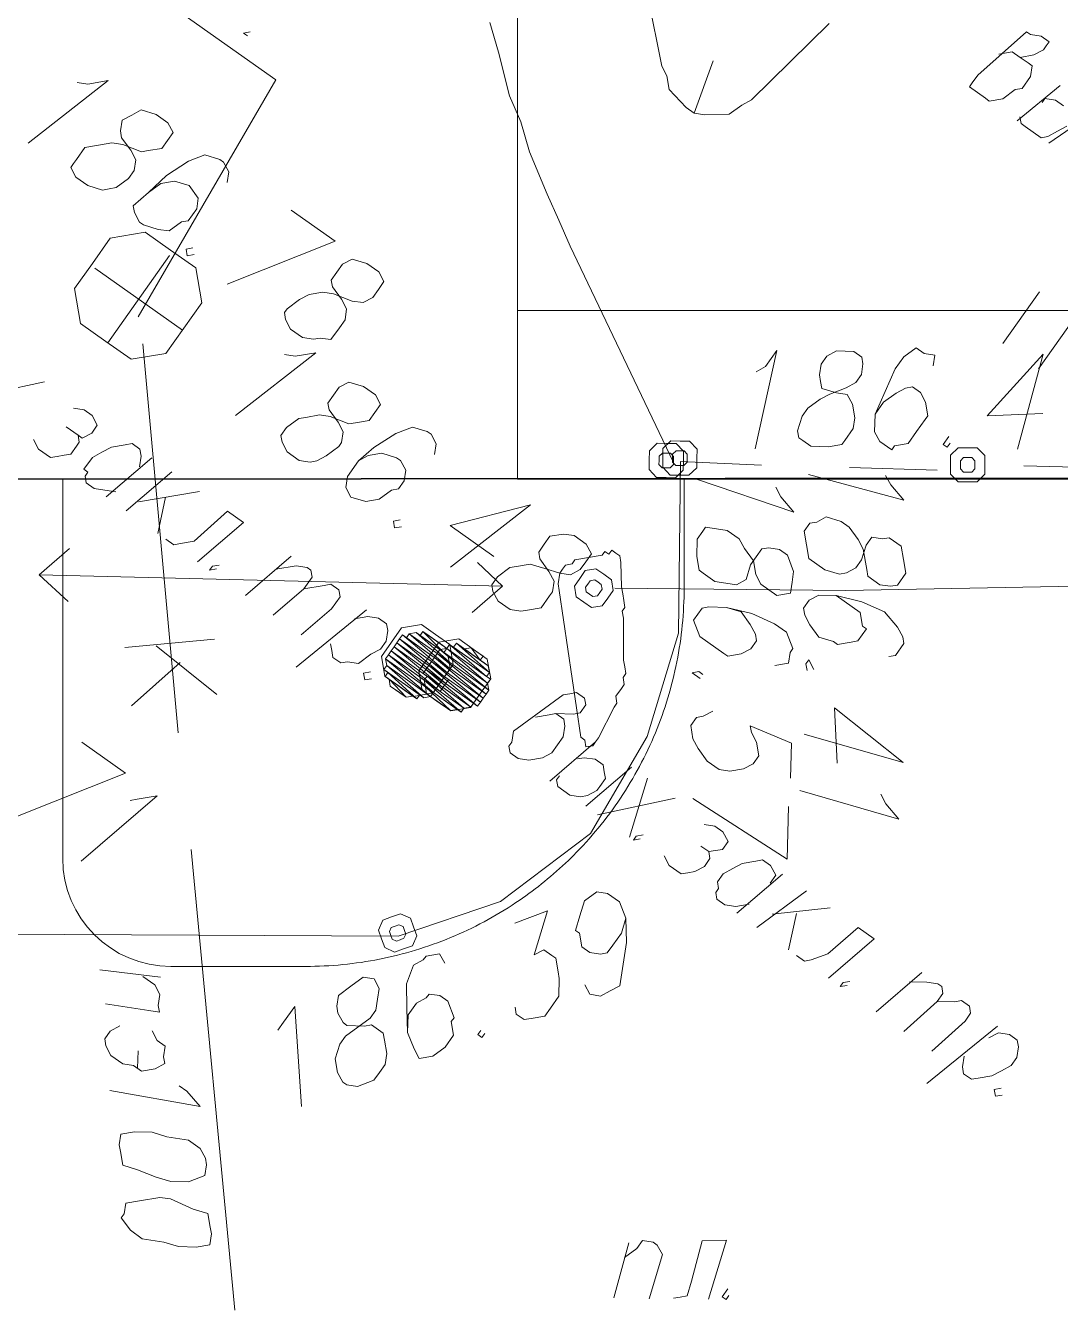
# Model space of a CAD drawing. Header units: millimetres. Extents: x -45570 to 57695, y -24100 to 57483.
# Drawn here: x 8291 to 17859, y -13389 to -1506 of the extents above; entities that cross this region are included whole.
import ezdxf

# ---------------------------------------------------------------- set-up
doc = ezdxf.new("R2010")
doc.units = ezdxf.units.MM
for name, color, linetype, lineweight in [('A-FLOR', 8, 'Continuous', 9), ('НВК_ГП', 8, 'Continuous', 18), ('НВК_граница', 6, 'Continuous', 35), ('НВК_топо', 9, 'Continuous', 9)]:
    doc.layers.add(name, color=color, linetype=linetype, lineweight=lineweight)

# ---------------------------------------------------------------- blocks, each defined once
blk = doc.blocks.new('ТОПО')
at = {"layer": 'НВК_граница'}
for p, q in [((-5154, -5708), (23846, -5689)), ((23846, -5689), (-5154, -5708))]:
    blk.add_line(p, q, dxfattribs=at)
at = {"layer": 'НВК_топо'}
for p, q in [((10311, -1799), (6080, 1195)), ((14173, -1881), (13669, 684)), ((12663, -1752), (12583, -1475)), ((15722, -1487), (15002, -2192)), ((10368, -1563), (10305, -1574)), ((10305, -1574), (10342, -1600)), ((17545, -1563), (17097, -1963)), ((17582, -1589), (17545, -1563)), ((17682, -1604), (17582, -1589)), ((17755, -1656), (17682, -1604)), ((17729, -1693), (17755, -1656)), ((12765, -2155), (12663, -1752)), ((17290, -1768), (17415, -1747)), ((17415, -1747), (17489, -1799)), ((17489, -1799), (17614, -1777)), ((17614, -1777), (17703, -1730)), ((17703, -1730), (17729, -1693)), ((10605, -2007), (10311, -1799)), ((14220, -1970), (14173, -1881)), ((14473, -2315), (14649, -1832)), ((17562, -1851), (17489, -1799)), ((17599, -1877), (17562, -1851)), ((17584, -1976), (17599, -1877)), ((9054, -2014), (8313, -2594)), ((8866, -2046), (9054, -2014)), ((9331, -4198), (10605, -2007)), ((14242, -2096), (14220, -1970)), ((17097, -1963), (17045, -2036)), ((17506, -2087), (17584, -1976)), ((8766, -2031), (8866, -2046)), ((14400, -2263), (14242, -2096)), ((17045, -2036), (17019, -2073)), ((17019, -2073), (17092, -2125)), ((17092, -2125), (17166, -2177)), ((17328, -2182), (17443, -2097)), ((17443, -2097), (17506, -2087)), ((17857, -2059), (17460, -2386)), ((12870, -2395), (12765, -2155)), ((14913, -2240), (14798, -2324)), ((15002, -2192), (14913, -2240)), ((17166, -2177), (17202, -2203)), ((17202, -2203), (17328, -2182)), ((17690, -2217), (17716, -2180)), ((17716, -2180), (17815, -2195)), ((17815, -2195), (17889, -2247)), ((9271, -2333), (9182, -2380)), ((9360, -2285), (9271, -2333)), ((9496, -2327), (9360, -2285)), ((9606, -2405), (9496, -2327)), ((14473, -2315), (14400, -2263)), ((14573, -2330), (14473, -2315)), ((14798, -2324), (14573, -2330)), ((17497, -2412), (17486, -2349)), ((18188, -2293), (17754, -2594)), ((9182, -2380), (9167, -2480)), ((9167, -2480), (9177, -2543)), ((9602, -2567), (9654, -2494)), ((9654, -2494), (9606, -2405)), ((12950, -2673), (12870, -2395)), ((17534, -2438), (17497, -2412)), ((17607, -2490), (17534, -2438)), ((17681, -2542), (17607, -2490)), ((17832, -2483), (17744, -2531)), ((17921, -2436), (17832, -2483)), ((8837, -2633), (8963, -2612)), ((8963, -2612), (9088, -2590)), ((9088, -2590), (9188, -2606)), ((9177, -2543), (9262, -2658)), ((9188, -2606), (9361, -2673)), ((9550, -2641), (9602, -2567)), ((17744, -2531), (17681, -2542)), ((8759, -2744), (8837, -2633)), ((9262, -2658), (9309, -2747)), ((9361, -2673), (9424, -2662)), ((9424, -2662), (9550, -2641)), ((9948, -2702), (9797, -2760)), ((10085, -2743), (9948, -2702)), ((13114, -3065), (12950, -2673)), ((8707, -2817), (8733, -2781)), ((8755, -2906), (8707, -2817)), ((8733, -2781), (8759, -2744)), ((9294, -2846), (9242, -2920)), ((9309, -2747), (9294, -2846)), ((9797, -2760), (9593, -2892)), ((10121, -2769), (10085, -2743)), ((10169, -2858), (10121, -2769)), ((8865, -2984), (8755, -2906)), ((9242, -2920), (9127, -3004)), ((9593, -2892), (9426, -3050)), ((9541, -2966), (9426, -3050)), ((9666, -2944), (9541, -2966)), ((9803, -2985), (9666, -2944)), ((10154, -2958), (10169, -2858)), ((9001, -3026), (8865, -2984)), ((9064, -3015), (9001, -3026)), ((9127, -3004), (9064, -3015)), ((9426, -3050), (9285, -3171)), ((9887, -3100), (9803, -2985)), ((13220, -3306), (13114, -3065)), ((9285, -3171), (9296, -3234)), ((9794, -3310), (9872, -3200)), ((9872, -3200), (9887, -3100)), ((9296, -3234), (9343, -3323)), ((9343, -3323), (9380, -3349)), ((9616, -3405), (9731, -3321)), ((9731, -3321), (9794, -3310)), ((10747, -3212), (11152, -3498)), ((13326, -3546), (13220, -3306)), ((9380, -3349), (9516, -3390)), ((9516, -3390), (9616, -3405)), ((9837, -3562), (9774, -3572)), ((11152, -3498), (10153, -3896)), ((14283, -5548), (13326, -3546)), ((9622, -3631), (9050, -4440)), ((9774, -3572), (9785, -3635)), ((9785, -3635), (9848, -3624)), ((11309, -3665), (11221, -3713)), ((11446, -3706), (11309, -3665)), ((8931, -3749), (9741, -4322)), ((11169, -3786), (11117, -3860)), ((11221, -3713), (11169, -3786)), ((11556, -3784), (11446, -3706)), ((11604, -3873), (11556, -3784)), ((11117, -3860), (11127, -3923)), ((11552, -3947), (11604, -3873)), ((10709, -4124), (10824, -4039)), ((10824, -4039), (10913, -3992)), ((10913, -3992), (11038, -3970)), ((11038, -3970), (11138, -3985)), ((11127, -3923), (11212, -4037)), ((11138, -3985), (11311, -4053)), ((11212, -4037), (11259, -4126)), ((11411, -4068), (11500, -4020)), ((11500, -4020), (11552, -3947)), ((17328, -4445), (17666, -3967)), ((10683, -4160), (10709, -4124)), ((11259, -4126), (11244, -4226)), ((11311, -4053), (11411, -4068)), ((10694, -4223), (10683, -4160)), ((10741, -4312), (10694, -4223)), ((11244, -4226), (11192, -4300)), ((17659, -4679), (17997, -4201)), ((10852, -4390), (10741, -4312)), ((10951, -4405), (10852, -4390)), ((11014, -4395), (10951, -4405)), ((11114, -4410), (11014, -4395)), ((11192, -4300), (11114, -4410)), ((9700, -8047), (9374, -4449)), ((15238, -4512), (15037, -5419)), ((15133, -4659), (15238, -4512)), ((15788, -4515), (15699, -4562)), ((15950, -4519), (15788, -4515)), ((16526, -4485), (16411, -4570)), ((16600, -4538), (16526, -4485)), ((10973, -4531), (10231, -5111)), ((10685, -4548), (10784, -4563)), ((10784, -4563), (10973, -4531)), ((15699, -4562), (15647, -4636)), ((16024, -4571), (15950, -4519)), ((16034, -4634), (16024, -4571)), ((16411, -4570), (16333, -4680)), ((16699, -4553), (16600, -4538)), ((16684, -4652), (16699, -4553)), ((17700, -4543), (17184, -5116)), ((17463, -5424), (17700, -4543)), ((15045, -4707), (15133, -4659)), ((15647, -4636), (15631, -4736)), ((15631, -4736), (15642, -4798)), ((15967, -4808), (16019, -4734)), ((16019, -4734), (16034, -4634)), ((16333, -4680), (16240, -4890)), ((8464, -4799), (7747, -4954)), ((11189, -4850), (11137, -4923)), ((11278, -4802), (11189, -4850)), ((11414, -4843), (11278, -4802)), ((11525, -4922), (11414, -4843)), ((15642, -4798), (15653, -4861)), ((15653, -4861), (15789, -4903)), ((15727, -4913), (15878, -4855)), ((15878, -4855), (15967, -4808)), ((16428, -4858), (16340, -4905)), ((16491, -4847), (16428, -4858)), ((16565, -4899), (16491, -4847)), ((11137, -4923), (11085, -4997)), ((11572, -5010), (11525, -4922)), ((15523, -5045), (15638, -4961)), ((15638, -4961), (15727, -4913)), ((15789, -4903), (15889, -4918)), ((15889, -4918), (15937, -5007)), ((16240, -4890), (16147, -5100)), ((16225, -4990), (16147, -5100)), ((16340, -4905), (16225, -4990)), ((16612, -4988), (16565, -4899)), ((16634, -5114), (16612, -4988)), ((8733, -5044), (8832, -5059)), ((8832, -5059), (8906, -5111)), ((10881, -5129), (11007, -5107)), ((11007, -5107), (11106, -5122)), ((11085, -4997), (11096, -5060)), ((11096, -5060), (11180, -5175)), ((11468, -5158), (11520, -5084)), ((11520, -5084), (11572, -5010)), ((15471, -5119), (15523, -5045)), ((15937, -5007), (15958, -5132)), ((16147, -5100), (16142, -5263)), ((17184, -5116), (17697, -5093)), ((8776, -5295), (8665, -5217)), ((8953, -5200), (8901, -5274)), ((8906, -5111), (8953, -5200)), ((10651, -5297), (10703, -5224)), ((10703, -5224), (10818, -5139)), ((10818, -5139), (10881, -5129)), ((11106, -5122), (11280, -5190)), ((11180, -5175), (11228, -5263)), ((11280, -5190), (11342, -5179)), ((11342, -5179), (11468, -5158)), ((11867, -5219), (11715, -5277)), ((12003, -5260), (11867, -5219)), ((15429, -5255), (15471, -5119)), ((15958, -5132), (15943, -5232)), ((16530, -5261), (16608, -5150)), ((16608, -5150), (16634, -5114)), ((8409, -5423), (8362, -5334)), ((8776, -5295), (8786, -5358)), ((8812, -5321), (8776, -5295)), ((8901, -5274), (8812, -5321)), ((10662, -5360), (10651, -5297)), ((11228, -5263), (11212, -5363)), ((11715, -5277), (11511, -5409)), ((12040, -5286), (12003, -5260)), ((12087, -5375), (12040, -5286)), ((15440, -5318), (15429, -5255)), ((15477, -5344), (15440, -5318)), ((15551, -5396), (15477, -5344)), ((15865, -5342), (15839, -5379)), ((15943, -5232), (15865, -5342)), ((16142, -5263), (16190, -5351)), ((16452, -5371), (16530, -5261)), ((16829, -5307), (16776, -5380)), ((8520, -5501), (8409, -5423)), ((8760, -5395), (8708, -5468)), ((8786, -5358), (8760, -5395)), ((8908, -5499), (8996, -5451)), ((8996, -5451), (9085, -5404)), ((9085, -5404), (9211, -5382)), ((9211, -5382), (9274, -5372)), ((9274, -5372), (9347, -5424)), ((9347, -5424), (9358, -5487)), ((10710, -5449), (10662, -5360)), ((10820, -5527), (10710, -5449)), ((11186, -5400), (11071, -5484)), ((11212, -5363), (11186, -5400)), ((11511, -5409), (11370, -5530)), ((11585, -5461), (11459, -5482)), ((11721, -5502), (11585, -5461)), ((12072, -5474), (12087, -5375)), ((15713, -5401), (15551, -5396)), ((15839, -5379), (15713, -5401)), ((16190, -5351), (16300, -5430)), ((16300, -5430), (16326, -5393)), ((16326, -5393), (16452, -5371)), ((16776, -5380), (16813, -5406)), ((16813, -5406), (16839, -5369)), ((8583, -5490), (8520, -5501)), ((8646, -5479), (8583, -5490)), ((8708, -5468), (8646, -5479)), ((8829, -5609), (8908, -5499)), ((9458, -5502), (9035, -5865)), ((9358, -5487), (9343, -5586)), ((10920, -5542), (10820, -5527)), ((10982, -5532), (10920, -5542)), ((11071, -5484), (10982, -5532)), ((11370, -5530), (11266, -5677)), ((11459, -5482), (11370, -5530)), ((11758, -5528), (11721, -5502)), ((11805, -5617), (11758, -5528)), ((14346, -5538), (14327, -7125)), ((15096, -5571), (14346, -5538)), ((18334, -5599), (17521, -5576)), ((8866, -5635), (8829, -5609)), ((8840, -5672), (8866, -5635)), ((8851, -5735), (8840, -5672)), ((9642, -5632), (9219, -5995)), ((11266, -5677), (11251, -5777)), ((11790, -5717), (11805, -5617)), ((16412, -5895), (15531, -5658)), ((16720, -5616), (15908, -5594)), ((16243, -5666), (16291, -5754)), ((8925, -5787), (8851, -5735)), ((9024, -5802), (8925, -5787)), ((9124, -5818), (9024, -5802)), ((9899, -5814), (9334, -5911)), ((11251, -5777), (11298, -5866)), ((11560, -5885), (11675, -5801)), ((11675, -5801), (11738, -5790)), ((11738, -5790), (11790, -5717)), ((15396, -6005), (14504, -5705)), ((15227, -5775), (15275, -5864)), ((16291, -5754), (16412, -5895)), ((9585, -5868), (9513, -6204)), ((11298, -5866), (11435, -5907)), ((11435, -5907), (11560, -5885)), ((12959, -5937), (12216, -6129)), ((12218, -6516), (12959, -5937)), ((15275, -5864), (15396, -6005)), ((10157, -5996), (9849, -6275)), ((10304, -6101), (10157, -5996)), ((15606, -6098), (15695, -6050)), ((15695, -6050), (15831, -6092)), ((9881, -6464), (10304, -6101)), ((11755, -6078), (11692, -6089)), ((11692, -6089), (11703, -6152)), ((11703, -6152), (11766, -6141)), ((12216, -6129), (12621, -6415)), ((14553, -6181), (14579, -6144)), ((14579, -6144), (14679, -6160)), ((14679, -6160), (14779, -6175)), ((14779, -6175), (14889, -6253)), ((15491, -6182), (15543, -6109)), ((15543, -6109), (15606, -6098)), ((15831, -6092), (15905, -6144)), ((15905, -6144), (15989, -6259)), ((9660, -6308), (9587, -6256)), ((9723, -6297), (9660, -6308)), ((9849, -6275), (9723, -6297)), ((13139, -6229), (13087, -6303)), ((13265, -6208), (13139, -6229)), ((13364, -6223), (13265, -6208)), ((13475, -6301), (13364, -6223)), ((14497, -6417), (14501, -6255)), ((14501, -6255), (14553, -6181)), ((14889, -6253), (14937, -6342)), ((15513, -6308), (15491, -6182)), ((15989, -6259), (16037, -6348)), ((16115, -6237), (16063, -6311)), ((16215, -6252), (16115, -6237)), ((16277, -6242), (16215, -6252)), ((16388, -6320), (16277, -6242)), ((8415, -6586), (8696, -6343)), ((10745, -6413), (10323, -6776)), ((13087, -6303), (13035, -6377)), ((13035, -6377), (13046, -6439)), ((13370, -6448), (13622, -6405)), ((13470, -6464), (13522, -6390)), ((13522, -6390), (13475, -6301)), ((13622, -6405), (13648, -6369)), ((13648, -6369), (13685, -6395)), ((13685, -6395), (13711, -6358)), ((13711, -6358), (13747, -6384)), ((13747, -6384), (13784, -6410)), ((13784, -6410), (13795, -6473)), ((14937, -6342), (15021, -6457)), ((15099, -6346), (15047, -6420)), ((15162, -6336), (15099, -6346)), ((15261, -6351), (15162, -6336)), ((15335, -6403), (15261, -6351)), ((15393, -6555), (15335, -6403)), ((15534, -6434), (15513, -6308)), ((16063, -6311), (16022, -6447)), ((16037, -6348), (16069, -6536)), ((16409, -6445), (16388, -6320)), ((10018, -6505), (9991, -6542)), ((9991, -6542), (10054, -6531)), ((10080, -6495), (10018, -6505)), ((10604, -6534), (10793, -6502)), ((10793, -6502), (10893, -6517)), ((10893, -6517), (10929, -6543)), ((12701, -6692), (12469, -6473)), ((12653, -6604), (12768, -6519)), ((12768, -6519), (12831, -6509)), ((12831, -6509), (12957, -6487)), ((12957, -6487), (13093, -6528)), ((13046, -6439), (13130, -6554)), ((13093, -6528), (13230, -6570)), ((13230, -6570), (13256, -6533)), ((13256, -6533), (13282, -6496)), ((13282, -6496), (13344, -6485)), ((13344, -6485), (13370, -6448)), ((13418, -6537), (13470, -6464)), ((13795, -6473), (13801, -6698)), ((14518, -6543), (14497, -6417)), ((14995, -6494), (14954, -6630)), ((15047, -6420), (14995, -6494)), ((15021, -6457), (15042, -6583)), ((15608, -6486), (15534, -6434)), ((15681, -6538), (15608, -6486)), ((15969, -6521), (15881, -6568)), ((16022, -6447), (15969, -6521)), ((16431, -6571), (16409, -6445)), ((8683, -6831), (8415, -6586)), ((8415, -6586), (12701, -6692)), ((10940, -6606), (10862, -6716)), ((10929, -6543), (10940, -6606)), ((12601, -6677), (12653, -6604)), ((13130, -6554), (13177, -6643)), ((13177, -6643), (13162, -6743)), ((13214, -6669), (13230, -6570)), ((13230, -6570), (13329, -6585)), ((13329, -6585), (13418, -6537)), ((14555, -6569), (14518, -6543)), ((14665, -6647), (14555, -6569)), ((14765, -6662), (14665, -6647)), ((14954, -6630), (14865, -6678)), ((15042, -6583), (15090, -6671)), ((15378, -6654), (15393, -6555)), ((15818, -6579), (15681, -6538)), ((15881, -6568), (15818, -6579)), ((16069, -6536), (16080, -6599)), ((16080, -6599), (16190, -6677)), ((16353, -6681), (16431, -6571)), ((10862, -6716), (10580, -6959)), ((10862, -6716), (11050, -6684)), ((11050, -6684), (11113, -6673)), ((11113, -6673), (11187, -6725)), ((11187, -6725), (11198, -6788)), ((12701, -6692), (12419, -6935)), ((12612, -6740), (12601, -6677)), ((12660, -6829), (12612, -6740)), ((13162, -6743), (13136, -6780)), ((13225, -6732), (13214, -6669)), ((13425, -8088), (13225, -6732)), ((13738, -6709), (15876, -6731)), ((13801, -6698), (13812, -6761)), ((13812, -6761), (13823, -6824)), ((14865, -6678), (14765, -6662)), ((15090, -6671), (15163, -6723)), ((15163, -6723), (15237, -6776)), ((15237, -6776), (15363, -6754)), ((15363, -6754), (15378, -6654)), ((15876, -6731), (18003, -6690)), ((16190, -6677), (16290, -6692)), ((16290, -6692), (16353, -6681)), ((11198, -6788), (11120, -6899)), ((12770, -6907), (12660, -6829)), ((13058, -6890), (12932, -6911)), ((13136, -6780), (13058, -6890)), ((13833, -6887), (13807, -6923)), ((13823, -6824), (13833, -6887)), ((14609, -6883), (14546, -6894)), ((14771, -6888), (14609, -6883)), ((15007, -6944), (14771, -6888)), ((14908, -6929), (14771, -6888)), ((15536, -6821), (15484, -6895)), ((15625, -6774), (15536, -6821)), ((15787, -6778), (15625, -6774)), ((16023, -6835), (15787, -6778)), ((15934, -6882), (15787, -6778)), ((16008, -6934), (15934, -6882)), ((16233, -6928), (16023, -6835)), ((11444, -6908), (10792, -7440)), ((11120, -6899), (10838, -7141)), ((11330, -6992), (11455, -6970)), ((11455, -6970), (11555, -6986)), ((11555, -6986), (11628, -7038)), ((12870, -6922), (12770, -6907)), ((12932, -6911), (12870, -6922)), ((13807, -6923), (13818, -6986)), ((13818, -6986), (13820, -7374)), ((14546, -6894), (14468, -7004)), ((14468, -7004), (14526, -7156)), ((14992, -7044), (14908, -6929)), ((15217, -7038), (15007, -6944)), ((15484, -6895), (15495, -6958)), ((15495, -6958), (15542, -7047)), ((16029, -7060), (16008, -6934)), ((16354, -7069), (16233, -6928)), ((11639, -7101), (11624, -7200)), ((11628, -7038), (11639, -7101)), ((11838, -7131), (11901, -7120)), ((12195, -7329), (11901, -7120)), ((11901, -7120), (11938, -7146)), ((12195, -7329), (11901, -7120)), ((11901, -7120), (12195, -7329)), ((11901, -7120), (12195, -7329)), ((12195, -7329), (11901, -7120)), ((12195, -7329), (11901, -7120)), ((11901, -7120), (12206, -7391)), ((11901, -7120), (12206, -7391)), ((11938, -7146), (11964, -7110)), ((12185, -7266), (11964, -7110)), ((11964, -7110), (12001, -7136)), ((12185, -7266), (11964, -7110)), ((11964, -7110), (12159, -7303)), ((11964, -7110), (12159, -7303)), ((14327, -7125), (14038, -8080)), ((15040, -7133), (14992, -7044)), ((15328, -7116), (15217, -7038)), ((15386, -7267), (15328, -7116)), ((15542, -7047), (15627, -7161)), ((15988, -7197), (16066, -7086)), ((16066, -7086), (16029, -7060)), ((16402, -7158), (16354, -7069)), ((10036, -7181), (9209, -7258)), ((10059, -7694), (9497, -7241)), ((11121, -7286), (11110, -7223)), ((11624, -7200), (11572, -7274)), ((11697, -7252), (11723, -7215)), ((11723, -7215), (11749, -7179)), ((12165, -7528), (11723, -7215)), ((12202, -7554), (11723, -7215)), ((11723, -7215), (12202, -7554)), ((12202, -7554), (11723, -7215)), ((11723, -7215), (12165, -7528)), ((12202, -7554), (11723, -7215)), ((11723, -7215), (12176, -7591)), ((11723, -7215), (12176, -7591)), ((11749, -7179), (11776, -7142)), ((12191, -7491), (11749, -7179)), ((12191, -7491), (11749, -7179)), ((11749, -7179), (12165, -7528)), ((11749, -7179), (12165, -7528)), ((11812, -7168), (11776, -7142)), ((11776, -7142), (12217, -7454)), ((12217, -7454), (11776, -7142)), ((11776, -7142), (12191, -7491)), ((11776, -7142), (12191, -7491)), ((11812, -7168), (11838, -7131)), ((12217, -7454), (11812, -7168)), ((12217, -7454), (11812, -7168)), ((11812, -7168), (12217, -7454)), ((12217, -7454), (11812, -7168)), ((12206, -7391), (11838, -7131)), ((12206, -7391), (11838, -7131)), ((11838, -7131), (12206, -7391)), ((11838, -7131), (12206, -7391)), ((12206, -7391), (11838, -7131)), ((12206, -7391), (11838, -7131)), ((11838, -7131), (12217, -7454)), ((11838, -7131), (12217, -7454)), ((12159, -7303), (11938, -7146)), ((12159, -7303), (11938, -7146)), ((11938, -7146), (12195, -7329)), ((11938, -7146), (12195, -7329)), ((12148, -7240), (12001, -7136)), ((12001, -7136), (12038, -7162)), ((12148, -7240), (12001, -7136)), ((12001, -7136), (12185, -7266)), ((12001, -7136), (12185, -7266)), ((12111, -7214), (12038, -7162)), ((12038, -7162), (12074, -7188)), ((12148, -7240), (12038, -7162)), ((12038, -7162), (12148, -7240)), ((12148, -7240), (12038, -7162)), ((12038, -7162), (12111, -7214)), ((12148, -7240), (12038, -7162)), ((12038, -7162), (12148, -7240)), ((12038, -7162), (12148, -7240)), ((12074, -7188), (12111, -7214)), ((12111, -7214), (12148, -7240)), ((12148, -7240), (12148, -7240)), ((12185, -7266), (12148, -7240)), ((12185, -7266), (12211, -7229)), ((12248, -7255), (12211, -7229)), ((12211, -7229), (12579, -7489)), ((12579, -7489), (12211, -7229)), ((12211, -7229), (12553, -7526)), ((12211, -7229), (12553, -7526)), ((12248, -7255), (12274, -7218)), ((12568, -7427), (12274, -7218)), ((12274, -7218), (12310, -7244)), ((12568, -7427), (12274, -7218)), ((12274, -7218), (12579, -7489)), ((12274, -7218), (12579, -7489)), ((12531, -7401), (12310, -7244)), ((12310, -7244), (12347, -7270)), ((12531, -7401), (12310, -7244)), ((12310, -7244), (12568, -7427)), ((12310, -7244), (12568, -7427)), ((14526, -7156), (14600, -7208)), ((14600, -7208), (14747, -7312)), ((14998, -7269), (15050, -7195)), ((15050, -7195), (15040, -7133)), ((15627, -7161), (15763, -7203)), ((15763, -7203), (15800, -7229)), ((15800, -7229), (15925, -7207)), ((15925, -7207), (15988, -7197)), ((16335, -7331), (16413, -7221)), ((16413, -7221), (16402, -7158)), ((11132, -7349), (11121, -7286)), ((11206, -7401), (11132, -7349)), ((11483, -7321), (11368, -7406)), ((11572, -7274), (11483, -7321)), ((11619, -7363), (11645, -7326)), ((12061, -7675), (11619, -7363)), ((12061, -7675), (11619, -7363)), ((11619, -7363), (12061, -7675)), ((11619, -7363), (12061, -7675)), ((12061, -7675), (11619, -7363)), ((12061, -7675), (11619, -7363)), ((11619, -7363), (12035, -7712)), ((11619, -7363), (12035, -7712)), ((11630, -7425), (11619, -7363)), ((11645, -7326), (11671, -7289)), ((12124, -7664), (11645, -7326)), ((12087, -7638), (11645, -7326)), ((11645, -7326), (12087, -7638)), ((12087, -7638), (11645, -7326)), ((11645, -7326), (12124, -7664)), ((12087, -7638), (11645, -7326)), ((11645, -7326), (12061, -7675)), ((11645, -7326), (12061, -7675)), ((11671, -7289), (11697, -7252)), ((12150, -7628), (11671, -7289)), ((12150, -7628), (11671, -7289)), ((11671, -7289), (12124, -7664)), ((11671, -7289), (12124, -7664)), ((12176, -7591), (11697, -7252)), ((12176, -7591), (11697, -7252)), ((11697, -7252), (12176, -7591)), ((11697, -7252), (12176, -7591)), ((12176, -7591), (11697, -7252)), ((12176, -7591), (11697, -7252)), ((11697, -7252), (12150, -7628)), ((11697, -7252), (12150, -7628)), ((12044, -7387), (12070, -7350)), ((12070, -7350), (12096, -7313)), ((12548, -7689), (12070, -7350)), ((12548, -7689), (12070, -7350)), ((12070, -7350), (12548, -7689)), ((12070, -7350), (12548, -7689)), ((12548, -7689), (12070, -7350)), ((12548, -7689), (12070, -7350)), ((12070, -7350), (12522, -7725)), ((12070, -7350), (12522, -7725)), ((12096, -7313), (12122, -7277)), ((12574, -7652), (12096, -7313)), ((12574, -7652), (12096, -7313)), ((12096, -7313), (12548, -7689)), ((12096, -7313), (12548, -7689)), ((12122, -7277), (12185, -7266)), ((12563, -7589), (12122, -7277)), ((12563, -7589), (12122, -7277)), ((12122, -7277), (12563, -7589)), ((12122, -7277), (12563, -7589)), ((12563, -7589), (12122, -7277)), ((12563, -7589), (12122, -7277)), ((12122, -7277), (12574, -7652)), ((12122, -7277), (12574, -7652)), ((12159, -7303), (12185, -7266)), ((12195, -7329), (12159, -7303)), ((12553, -7526), (12185, -7266)), ((12589, -7552), (12185, -7266)), ((12185, -7266), (12589, -7552)), ((12589, -7552), (12185, -7266)), ((12185, -7266), (12553, -7526)), ((12589, -7552), (12185, -7266)), ((12185, -7266), (12563, -7589)), ((12185, -7266), (12563, -7589)), ((12206, -7391), (12195, -7329)), ((12579, -7489), (12248, -7255)), ((12579, -7489), (12248, -7255)), ((12248, -7255), (12579, -7489)), ((12579, -7489), (12248, -7255)), ((12347, -7270), (12410, -7260)), ((12494, -7374), (12347, -7270)), ((12531, -7401), (12347, -7270)), ((12347, -7270), (12531, -7401)), ((12531, -7401), (12347, -7270)), ((12347, -7270), (12494, -7374)), ((12531, -7401), (12347, -7270)), ((12347, -7270), (12531, -7401)), ((12347, -7270), (12531, -7401)), ((12484, -7312), (12410, -7260)), ((12410, -7260), (12484, -7312)), ((12520, -7338), (12410, -7260)), ((12410, -7260), (12520, -7338)), ((12520, -7338), (12410, -7260)), ((12410, -7260), (12484, -7312)), ((12520, -7338), (12410, -7260)), ((12410, -7260), (12494, -7374)), ((12410, -7260), (12494, -7374)), ((12484, -7312), (12520, -7338)), ((12494, -7374), (12520, -7338)), ((12520, -7338), (12520, -7338)), ((14747, -7312), (14784, -7338)), ((14784, -7338), (14909, -7317)), ((14909, -7317), (14998, -7269)), ((15345, -7404), (15360, -7304)), ((15360, -7304), (15386, -7267)), ((16272, -7342), (16335, -7331)), ((9269, -7797), (9718, -7397)), ((11268, -7390), (11206, -7401)), ((11368, -7406), (11268, -7390)), ((11478, -7484), (11416, -7495)), ((11604, -7462), (11630, -7425)), ((11972, -7723), (11604, -7462)), ((11972, -7723), (11604, -7462)), ((11604, -7462), (11972, -7723)), ((11604, -7462), (11972, -7723)), ((11972, -7723), (11604, -7462)), ((11972, -7723), (11604, -7462)), ((11604, -7462), (11935, -7697)), ((11604, -7462), (11935, -7697)), ((11641, -7488), (11604, -7462)), ((12035, -7712), (11630, -7425)), ((12035, -7712), (11630, -7425)), ((11630, -7425), (11972, -7723)), ((11630, -7425), (11972, -7723)), ((11966, -7497), (11992, -7461)), ((11992, -7461), (12018, -7424)), ((12470, -7799), (11992, -7461)), ((12433, -7773), (11992, -7461)), ((11992, -7461), (12433, -7773)), ((12433, -7773), (11992, -7461)), ((11992, -7461), (12470, -7799)), ((12433, -7773), (11992, -7461)), ((11992, -7461), (12407, -7810)), ((11992, -7461), (12407, -7810)), ((12018, -7424), (12044, -7387)), ((12496, -7762), (12018, -7424)), ((12496, -7762), (12018, -7424)), ((12018, -7424), (12470, -7799)), ((12018, -7424), (12470, -7799)), ((12522, -7725), (12044, -7387)), ((12522, -7725), (12044, -7387)), ((12044, -7387), (12522, -7725)), ((12044, -7387), (12522, -7725)), ((12522, -7725), (12044, -7387)), ((12522, -7725), (12044, -7387)), ((12044, -7387), (12496, -7762)), ((12044, -7387), (12496, -7762)), ((12191, -7491), (12217, -7454)), ((12217, -7454), (12206, -7391)), ((12494, -7374), (12531, -7401)), ((12531, -7401), (12531, -7401)), ((12568, -7427), (12531, -7401)), ((12579, -7489), (12568, -7427)), ((13820, -7374), (13831, -7437)), ((13831, -7437), (13841, -7499)), ((14517, -7481), (14454, -7492)), ((14554, -7507), (14517, -7481)), ((15219, -7425), (15345, -7404)), ((15533, -7371), (15507, -7408)), ((15507, -7408), (15518, -7471)), ((15581, -7460), (15533, -7371)), ((11416, -7495), (11426, -7557)), ((11426, -7557), (11489, -7547)), ((11615, -7525), (11641, -7488)), ((11909, -7733), (11615, -7525)), ((11909, -7733), (11615, -7525)), ((11615, -7525), (11872, -7707)), ((11615, -7525), (11872, -7707)), ((11652, -7551), (11615, -7525)), ((11935, -7697), (11641, -7488)), ((11935, -7697), (11641, -7488)), ((11641, -7488), (11909, -7733)), ((11641, -7488), (11909, -7733)), ((11872, -7707), (11652, -7551)), ((11872, -7707), (11652, -7551)), ((11652, -7551), (11872, -7707)), ((11652, -7551), (11872, -7707)), ((11872, -7707), (11652, -7551)), ((11872, -7707), (11652, -7551)), ((11652, -7551), (11810, -7718)), ((11652, -7551), (11810, -7718)), ((11662, -7614), (11652, -7551)), ((12407, -7810), (11966, -7497)), ((12407, -7810), (11966, -7497)), ((11966, -7497), (12003, -7523)), ((11966, -7497), (12407, -7810)), ((12407, -7810), (11966, -7497)), ((11976, -7560), (12003, -7523)), ((12344, -7820), (11976, -7560)), ((12344, -7820), (11976, -7560)), ((11976, -7560), (12344, -7820)), ((11976, -7560), (12344, -7820)), ((12344, -7820), (11976, -7560)), ((12344, -7820), (11976, -7560)), ((11976, -7560), (12318, -7857)), ((11976, -7560), (12318, -7857)), ((11987, -7623), (11976, -7560)), ((12003, -7523), (12407, -7810)), ((12407, -7810), (12003, -7523)), ((12003, -7523), (12344, -7820)), ((12003, -7523), (12344, -7820)), ((12150, -7628), (12176, -7591)), ((12165, -7528), (12191, -7491)), ((12165, -7528), (12202, -7554)), ((12176, -7591), (12202, -7554)), ((12202, -7554), (12202, -7554)), ((12553, -7526), (12579, -7489)), ((12553, -7526), (12589, -7552)), ((12563, -7589), (12589, -7552)), ((12574, -7652), (12563, -7589)), ((12589, -7552), (12589, -7552)), ((13826, -7599), (13800, -7636)), ((13841, -7499), (13815, -7536)), ((13815, -7536), (13826, -7599)), ((14454, -7492), (14528, -7544)), ((11810, -7718), (11662, -7614)), ((11810, -7718), (11662, -7614)), ((11662, -7614), (11699, -7640)), ((11662, -7614), (11810, -7718)), ((11810, -7718), (11662, -7614)), ((11699, -7640), (11810, -7718)), ((11773, -7692), (11699, -7640)), ((11699, -7640), (11810, -7718)), ((11773, -7692), (11699, -7640)), ((11699, -7640), (11773, -7692)), ((11699, -7640), (11773, -7692)), ((11736, -7666), (11699, -7640)), ((11773, -7692), (11736, -7666)), ((11810, -7718), (11773, -7692)), ((11810, -7718), (11872, -7707)), ((11872, -7707), (11909, -7733)), ((11909, -7733), (11935, -7697)), ((11935, -7697), (11972, -7723)), ((11972, -7723), (12035, -7712)), ((12318, -7857), (11987, -7623)), ((12282, -7831), (11987, -7623)), ((11987, -7623), (12282, -7831)), ((12282, -7831), (11987, -7623)), ((11987, -7623), (12318, -7857)), ((12282, -7831), (11987, -7623)), ((11987, -7623), (12219, -7842)), ((11987, -7623), (12219, -7842)), ((11998, -7686), (11987, -7623)), ((12219, -7842), (11998, -7686)), ((12219, -7842), (11998, -7686)), ((11998, -7686), (12035, -7712)), ((11998, -7686), (12219, -7842)), ((12219, -7842), (11998, -7686)), ((12035, -7712), (12061, -7675)), ((12035, -7712), (12219, -7842)), ((12182, -7816), (12035, -7712)), ((12035, -7712), (12182, -7816)), ((12182, -7816), (12035, -7712)), ((12035, -7712), (12219, -7842)), ((12182, -7816), (12035, -7712)), ((12035, -7712), (12182, -7816)), ((12035, -7712), (12182, -7816)), ((12072, -7738), (12035, -7712)), ((12061, -7675), (12087, -7638)), ((12087, -7638), (12087, -7638)), ((12124, -7664), (12087, -7638)), ((12124, -7664), (12150, -7628)), ((12522, -7725), (12548, -7689)), ((12548, -7689), (12574, -7652)), ((13261, -7696), (12801, -8033)), ((13324, -7685), (13261, -7696)), ((13386, -7674), (13324, -7685)), ((13460, -7726), (13386, -7674)), ((13800, -7636), (13748, -7709)), ((13748, -7709), (13759, -7772)), ((12182, -7816), (12072, -7738)), ((12072, -7738), (12145, -7790)), ((12145, -7790), (12072, -7738)), ((12145, -7790), (12072, -7738)), ((12072, -7738), (12145, -7790)), ((12145, -7790), (12072, -7738)), ((12072, -7738), (12182, -7816)), ((12145, -7790), (12145, -7790)), ((12182, -7816), (12145, -7790)), ((12182, -7816), (12182, -7816)), ((12219, -7842), (12182, -7816)), ((12219, -7842), (12282, -7831)), ((12282, -7831), (12282, -7831)), ((12318, -7857), (12282, -7831)), ((12318, -7857), (12344, -7820)), ((12344, -7820), (12407, -7810)), ((12407, -7810), (12433, -7773)), ((12433, -7773), (12433, -7773)), ((12470, -7799), (12433, -7773)), ((12470, -7799), (12496, -7762)), ((12496, -7762), (12522, -7725)), ((13419, -7863), (13471, -7789)), ((13471, -7789), (13460, -7726)), ((13733, -7809), (13587, -8093)), ((13759, -7772), (13733, -7809)), ((16407, -8321), (15771, -7816)), ((15771, -7816), (15794, -8329)), ((13005, -7901), (13131, -7880)), ((13131, -7880), (13193, -7869)), ((13193, -7869), (13356, -7874)), ((13267, -7921), (13193, -7869)), ((13278, -7984), (13267, -7921)), ((13356, -7874), (13419, -7863)), ((14441, -7979), (14493, -7905)), ((14493, -7905), (14556, -7894)), ((14556, -7894), (14645, -7847)), ((12801, -8033), (12786, -8133)), ((13262, -8084), (13278, -7984)), ((14038, -8080), (13513, -8978)), ((14462, -8104), (14441, -7979)), ((15374, -8142), (14991, -7982)), ((14991, -7982), (15002, -8044)), ((15002, -8044), (15049, -8133)), ((15489, -8058), (16407, -8321)), ((8809, -8135), (9214, -8421)), ((12786, -8133), (12760, -8170)), ((12760, -8170), (12771, -8233)), ((13561, -8129), (13139, -8493)), ((13158, -8231), (13210, -8157)), ((13210, -8157), (13262, -8084)), ((13462, -8114), (13425, -8088)), ((13472, -8177), (13462, -8114)), ((13535, -8166), (13472, -8177)), ((13561, -8129), (13535, -8166)), ((13587, -8093), (13561, -8129)), ((14510, -8193), (14462, -8104)), ((14594, -8308), (14510, -8193)), ((15049, -8133), (15071, -8259)), ((15365, -8467), (15374, -8142)), ((12771, -8233), (12844, -8285)), ((12844, -8285), (12944, -8300)), ((12944, -8300), (13069, -8278)), ((13069, -8278), (13158, -8231)), ((13394, -8287), (13457, -8277)), ((13457, -8277), (13557, -8292)), ((13557, -8292), (13630, -8344)), ((14705, -8386), (14594, -8308)), ((15071, -8259), (15019, -8333)), ((9214, -8421), (8215, -8819)), ((13892, -8364), (13470, -8727)), ((13630, -8344), (13641, -8407)), ((13641, -8407), (13652, -8470)), ((14804, -8402), (14705, -8386)), ((14930, -8380), (14804, -8402)), ((15019, -8333), (14930, -8380)), ((13201, -8482), (13227, -8445)), ((13212, -8545), (13201, -8482)), ((13322, -8623), (13212, -8545)), ((13600, -8543), (13574, -8580)), ((13652, -8470), (13600, -8543)), ((14040, -8468), (13874, -9013)), ((9508, -8629), (8804, -9235)), ((9257, -8672), (9320, -8662)), ((9320, -8662), (9508, -8629)), ((13422, -8638), (13322, -8623)), ((13485, -8628), (13422, -8638)), ((13574, -8580), (13485, -8628)), ((14297, -8650), (13580, -8805)), ((15332, -9217), (14460, -8655)), ((16367, -8845), (15449, -8582)), ((16199, -8615), (16246, -8704)), ((15345, -8729), (15332, -9217)), ((16246, -8704), (16367, -8845)), ((14565, -8895), (14665, -8910)), ((14665, -8910), (14739, -8963)), ((13513, -8978), (12682, -9606)), ((13937, -9003), (13911, -9040)), ((13911, -9040), (13974, -9029)), ((14000, -8992), (13937, -9003)), ((14739, -8963), (14786, -9051)), ((10226, -13389), (9820, -9126)), ((14608, -9146), (14535, -9094)), ((14671, -9136), (14608, -9146)), ((14608, -9146), (14619, -9209)), ((14734, -9125), (14671, -9136)), ((14786, -9051), (14734, -9125)), ((14242, -9274), (14195, -9185)), ((14593, -9246), (14567, -9283)), ((14619, -9209), (14593, -9246)), ((14829, -9303), (14918, -9255)), ((14918, -9255), (15044, -9234)), ((15044, -9234), (15106, -9223)), ((15106, -9223), (15180, -9275)), ((14353, -9352), (14242, -9274)), ((14415, -9341), (14353, -9352)), ((14478, -9330), (14415, -9341)), ((14567, -9283), (14478, -9330)), ((14688, -9424), (14740, -9350)), ((14740, -9350), (14829, -9303)), ((15290, -9353), (14868, -9716)), ((15228, -9364), (15176, -9437)), ((15180, -9275), (15228, -9364)), ((14673, -9523), (14699, -9487)), ((14699, -9487), (14688, -9424)), ((12682, -9606), (11736, -9929)), ((13416, -9739), (13458, -9602)), ((13458, -9602), (13573, -9518)), ((13573, -9518), (13672, -9533)), ((13672, -9533), (13783, -9611)), ((13783, -9611), (13841, -9763)), ((14684, -9586), (14673, -9523)), ((14757, -9638), (14684, -9586)), ((15511, -9509), (15052, -9847)), ((12814, -9809), (13118, -9693)), ((13118, -9693), (12994, -10102)), ((13375, -9875), (13416, -9739)), ((14857, -9654), (14757, -9638)), ((14983, -9632), (14857, -9654)), ((15732, -9665), (15193, -9725)), ((15418, -9719), (15346, -10055)), ((13841, -9763), (13800, -9899)), ((13841, -9763), (13847, -9988)), ((15989, -9848), (15708, -10090)), ((16137, -9952), (15989, -9848)), ((11736, -9929), (733, -9873)), ((13412, -9901), (13375, -9875)), ((13433, -10027), (13412, -9901)), ((13800, -9899), (13722, -10010)), ((15714, -10315), (16137, -9952)), ((12119, -10090), (11993, -10112)), ((12166, -10179), (12119, -10090)), ((12994, -10102), (13083, -10054)), ((13083, -10054), (13156, -10106)), ((13507, -10079), (13433, -10027)), ((13607, -10094), (13507, -10079)), ((13669, -10083), (13607, -10094)), ((13722, -10010), (13669, -10083)), ((13847, -9988), (13817, -10187)), ((15708, -10090), (15556, -10148)), ((11878, -10196), (11811, -10369)), ((11967, -10148), (11878, -10196)), ((11993, -10112), (11967, -10148)), ((13156, -10106), (13193, -10133)), ((13193, -10133), (13214, -10258)), ((13817, -10187), (13786, -10387)), ((15493, -10159), (15420, -10107)), ((15556, -10148), (15493, -10159)), ((9537, -10306), (8976, -10240)), ((9374, -10301), (9485, -10379)), ((11412, -10308), (11297, -10392)), ((11512, -10323), (11412, -10308)), ((11560, -10412), (11512, -10323)), ((13214, -10258), (13225, -10321)), ((13225, -10321), (13221, -10483)), ((16578, -10264), (16155, -10628)), ((9485, -10379), (9532, -10468)), ((11297, -10392), (11183, -10477)), ((11544, -10512), (11560, -10412)), ((11811, -10369), (11817, -10594)), ((13509, -10466), (13461, -10378)), ((13697, -10434), (13608, -10482)), ((13786, -10387), (13697, -10434)), ((15850, -10356), (15824, -10393)), ((15824, -10393), (15887, -10383)), ((15913, -10346), (15850, -10356)), ((16463, -10349), (16626, -10353)), ((16626, -10353), (16725, -10368)), ((16725, -10368), (16762, -10394)), ((16762, -10394), (16773, -10457)), ((9428, -10616), (9030, -10554)), ((9532, -10468), (9517, -10568)), ((9517, -10568), (9528, -10631)), ((11183, -10477), (11167, -10576)), ((11529, -10611), (11544, -10512)), ((11906, -10547), (11828, -10657)), ((11995, -10499), (11906, -10547)), ((12021, -10463), (11995, -10499)), ((12120, -10478), (12021, -10463)), ((12194, -10530), (12120, -10478)), ((12252, -10682), (12194, -10530)), ((13221, -10483), (13143, -10594)), ((13608, -10482), (13509, -10466)), ((16721, -10531), (16413, -10810)), ((16773, -10457), (16721, -10531)), ((16721, -10531), (16883, -10535)), ((16883, -10535), (16946, -10524)), ((16946, -10524), (17020, -10577)), ((9528, -10631), (9428, -10616)), ((10675, -10725), (10780, -10578)), ((10780, -10578), (10841, -11505)), ((11167, -10576), (11178, -10639)), ((11178, -10639), (11226, -10728)), ((11362, -10769), (11477, -10685)), ((11477, -10685), (11529, -10611)), ((11817, -10594), (11823, -10820)), ((11828, -10657), (11823, -10820)), ((12226, -10718), (12252, -10682)), ((12828, -10648), (12818, -10585)), ((12902, -10700), (12828, -10648)), ((12965, -10689), (12902, -10700)), ((13091, -10667), (12965, -10689)), ((13143, -10594), (13091, -10667)), ((17030, -10639), (16978, -10713)), ((17020, -10577), (17030, -10639)), ((9021, -10879), (9073, -10806)), ((9073, -10806), (9161, -10758)), ((9460, -10804), (9508, -10893)), ((10623, -10799), (10675, -10725)), ((11226, -10728), (11262, -10754)), ((11247, -10854), (11362, -10769)), ((11262, -10754), (11425, -10759)), ((11425, -10759), (11488, -10748)), ((11488, -10748), (11598, -10826)), ((12248, -10844), (12226, -10718)), ((12499, -10801), (12473, -10838)), ((17277, -10759), (16625, -11291)), ((16978, -10713), (16670, -10992)), ((9031, -10942), (9021, -10879)), ((9508, -10893), (9581, -10945)), ((11154, -11064), (11195, -10927)), ((11195, -10927), (11247, -10854)), ((11598, -10826), (11609, -10889)), ((11609, -10889), (11630, -11014)), ((11823, -10820), (11882, -10971)), ((12170, -10954), (12248, -10844)), ((12473, -10838), (12510, -10864)), ((12510, -10864), (12536, -10827)), ((17199, -10869), (17288, -10822)), ((17288, -10822), (17388, -10837)), ((17388, -10837), (17461, -10889)), ((17461, -10889), (17472, -10952)), ((9079, -11031), (9031, -10942)), ((9189, -11109), (9079, -11031)), ((9326, -11150), (9330, -10988)), ((9581, -10945), (9566, -11045)), ((9566, -11045), (9577, -11107)), ((11630, -11014), (11615, -11114)), ((11882, -10971), (11929, -11060)), ((11929, -11060), (12055, -11039)), ((12055, -11039), (12170, -10954)), ((16954, -11137), (16969, -11038)), ((17472, -10952), (17457, -11051)), ((9289, -11124), (9189, -11109)), ((9362, -11176), (9289, -11124)), ((9488, -11155), (9362, -11176)), ((9577, -11107), (9488, -11155)), ((11175, -11189), (11154, -11064)), ((11615, -11114), (11563, -11188)), ((16965, -11200), (16954, -11137)), ((17405, -11125), (17316, -11173)), ((17457, -11051), (17405, -11125)), ((11223, -11278), (11175, -11189)), ((11260, -11304), (11223, -11278)), ((11511, -11261), (11359, -11319)), ((11563, -11188), (11511, -11261)), ((17038, -11252), (16965, -11200)), ((17101, -11242), (17038, -11252)), ((17227, -11220), (17101, -11242)), ((17316, -11173), (17227, -11220)), ((9904, -11504), (9070, -11356)), ((9709, -11311), (9782, -11363)), ((9782, -11363), (9904, -11504)), ((11359, -11319), (11260, -11304)), ((17311, -11335), (17248, -11346)), ((17248, -11346), (17259, -11409)), ((17259, -11409), (17322, -11398)), ((9171, -11759), (9156, -11858)), ((9297, -11737), (9171, -11759)), ((9459, -11742), (9297, -11737)), ((9596, -11783), (9459, -11742)), ((9156, -11858), (9167, -11921)), ((9795, -11814), (9596, -11783)), ((9905, -11892), (9795, -11814)), ((9167, -11921), (9188, -12047)), ((9953, -11981), (9905, -11892)), ((9964, -12043), (9953, -11981)), ((9188, -12047), (9325, -12088)), ((9325, -12088), (9498, -12156)), ((9948, -12143), (9964, -12043)), ((9498, -12156), (9634, -12197)), ((9634, -12197), (9797, -12201)), ((9797, -12201), (9948, -12143)), ((9530, -12344), (9342, -12376)), ((9630, -12359), (9530, -12344)), ((9216, -12398), (9201, -12497)), ((9342, -12376), (9216, -12398)), ((9840, -12453), (9630, -12359)), ((9976, -12494), (9840, -12453)), ((9201, -12497), (9175, -12534)), ((9175, -12534), (9259, -12649)), ((9998, -12620), (9976, -12494)), ((9259, -12649), (9369, -12727)), ((9993, -12782), (10008, -12682)), ((10008, -12682), (9998, -12620)), ((9369, -12727), (9569, -12758)), ((9569, -12758), (9705, -12799)), ((9705, -12799), (9867, -12804)), ((9867, -12804), (9993, -12782)), ((13870, -12765), (13731, -13274)), ((13829, -12901), (13944, -12817)), ((13944, -12817), (13996, -12743)), ((13996, -12743), (14095, -12759)), ((14095, -12759), (14132, -12785)), ((14132, -12785), (14180, -12874)), ((14546, -12746), (14448, -13119)), ((14771, -12740), (14546, -12746)), ((14606, -13286), (14771, -12740)), ((14180, -12874), (14056, -13283)), ((14448, -13119), (14407, -13255)), ((14344, -13266), (14281, -13276)), ((14407, -13255), (14344, -13266)), ((14784, -13190), (14731, -13264)), ((14731, -13264), (14768, -13290)), ((14768, -13290), (14794, -13253))]:
    blk.add_line(p, q, dxfattribs=at)
for points in [[(9630, -3581), (9396, -3416), (9073, -3471), (8907, -3705)], [(9754, -4303), (9919, -4070), (9864, -3746), (9630, -3581)], [(8907, -3705), (8742, -3938), (8797, -4262), (9031, -4427)], [(9031, -4427), (9265, -4592), (9588, -4537), (9754, -4303)], [(14343, -5349), (14256, -5347), (14184, -5417), (14183, -5504)], [(14218, -5370), (14131, -5369), (14059, -5438), (14057, -5525)], [(14216, -5460), (14179, -5460), (14148, -5489), (14148, -5527)], [(14283, -5529), (14283, -5492), (14254, -5461), (14216, -5460)], [(14373, -5530), (14374, -5443), (14305, -5372), (14218, -5370)], [(14342, -5439), (14305, -5438), (14274, -5468), (14273, -5505)], [(14408, -5507), (14409, -5470), (14379, -5439), (14342, -5439)], [(14498, -5509), (14500, -5422), (14430, -5350), (14343, -5349)], [(17003, -5410), (16916, -5410), (16845, -5480), (16845, -5568)], [(17160, -5568), (17161, -5481), (17090, -5410), (17003, -5410)], [(14057, -5525), (14056, -5612), (14125, -5684), (14213, -5686)], [(14148, -5527), (14147, -5564), (14177, -5595), (14214, -5595)], [(14183, -5504), (14182, -5591), (14251, -5663), (14338, -5664)], [(14213, -5686), (14300, -5687), (14371, -5617), (14373, -5530)], [(14214, -5595), (14251, -5596), (14282, -5566), (14283, -5529)], [(14273, -5505), (14273, -5543), (14302, -5573), (14340, -5574)], [(14338, -5664), (14425, -5665), (14497, -5596), (14498, -5509)], [(14340, -5574), (14377, -5575), (14408, -5545), (14408, -5507)], [(16845, -5568), (16845, -5655), (16915, -5725), (17002, -5726)], [(17003, -5500), (16965, -5500), (16935, -5530), (16935, -5568)], [(16935, -5568), (16935, -5605), (16965, -5635), (17002, -5635)], [(17002, -5726), (17089, -5726), (17160, -5655), (17160, -5568)], [(17002, -5635), (17040, -5636), (17070, -5605), (17070, -5568)], [(17070, -5568), (17070, -5531), (17040, -5500), (17003, -5500)], [(13636, -6581), (13564, -6531), (13466, -6547), (13416, -6619)], [(13416, -6619), (13365, -6690), (13382, -6788), (13453, -6838)], [(13584, -6654), (13553, -6633), (13511, -6640), (13489, -6671)], [(13673, -6801), (13724, -6730), (13707, -6631), (13636, -6581)], [(13489, -6671), (13468, -6701), (13475, -6743), (13505, -6765)], [(13505, -6765), (13536, -6786), (13578, -6779), (13600, -6749)], [(13600, -6749), (13621, -6718), (13614, -6676), (13584, -6654)], [(13453, -6838), (13524, -6889), (13623, -6872), (13673, -6801)], [(12082, -7138), (11950, -7044), (11767, -7076), (11674, -7208)], [(11674, -7208), (11580, -7340), (11611, -7523), (11744, -7616)], [(12428, -7273), (12296, -7179), (12113, -7210), (12020, -7343)], [(12152, -7546), (12245, -7414), (12214, -7231), (12082, -7138)], [(12020, -7343), (11927, -7475), (11958, -7657), (12090, -7751)], [(12498, -7681), (12592, -7549), (12560, -7366), (12428, -7273)], [(11744, -7616), (11876, -7710), (12058, -7678), (12152, -7546)], [(12090, -7751), (12222, -7844), (12405, -7813), (12498, -7681)], [(11878, -9843), (11848, -9762), (11757, -9720), (11675, -9750)], [(11675, -9750), (11594, -9780), (11552, -9871), (11582, -9953)], [(11707, -9835), (11672, -9848), (11654, -9886), (11667, -9921)], [(11794, -9875), (11781, -9840), (11742, -9822), (11707, -9835)], [(11785, -10046), (11867, -10016), (11908, -9925), (11878, -9843)], [(11582, -9953), (11612, -10034), (11703, -10076), (11785, -10046)], [(11667, -9921), (11680, -9956), (11719, -9974), (11754, -9961)], [(11754, -9961), (11789, -9948), (11806, -9910), (11794, -9875)]]:
    blk.add_lwpolyline(points, dxfattribs=at)
blk = doc.blocks.new('ГП01')
at = {"layer": 'A-FLOR'}
for p, q in [((15008, -1027), (15008, 4433)), ((22408, 533), (15008, 533)), ((9136, -1027), (10801, -1027)), ((10801, -1027), (10801, -4535)), ((22408, -1027), (15008, -1027)), ((16548, -2035), (16548, -1027)), ((11801, -5535), (13048, -5535))]:
    blk.add_line(p, q, dxfattribs=at)
blk.add_arc((11801, -4535), 1000, 180, 270, dxfattribs=at)
for points, knots in [([(15450, -4581), (15475, -4557), (15664, -4374), (15977, -3992), (16303, -3383), (16503, -2722), (16548, -2264), (16548, -2035)], [-0.5185185, -0.5185185, -0.5185185, -0.5185185, -0.5, -0.375, -0.25, -0.125, 0, 0, 0, 0]), ([(13048, -5535), (13278, -5535), (13735, -5490), (14396, -5289), (14975, -4980), (15308, -4714), (15450, -4581)], [-1, -1, -1, -1, -0.875, -0.75, -0.625, -0.5185185, -0.5185185, -0.5185185, -0.5185185])]:
    blk.add_open_spline(points, degree=3, knots=knots, dxfattribs=at)

msp = doc.modelspace()

# ---------------------------------------------------------------- block references
at = {"layer": 'НВК_ГП'}
msp.add_blockref('ГП01', (-2168, -4673), dxfattribs=at)
at = {"layer": 'НВК_топо'}
msp.add_blockref('ТОПО', (0, 0), dxfattribs=at)

doc.saveas('drawing.dxf')
